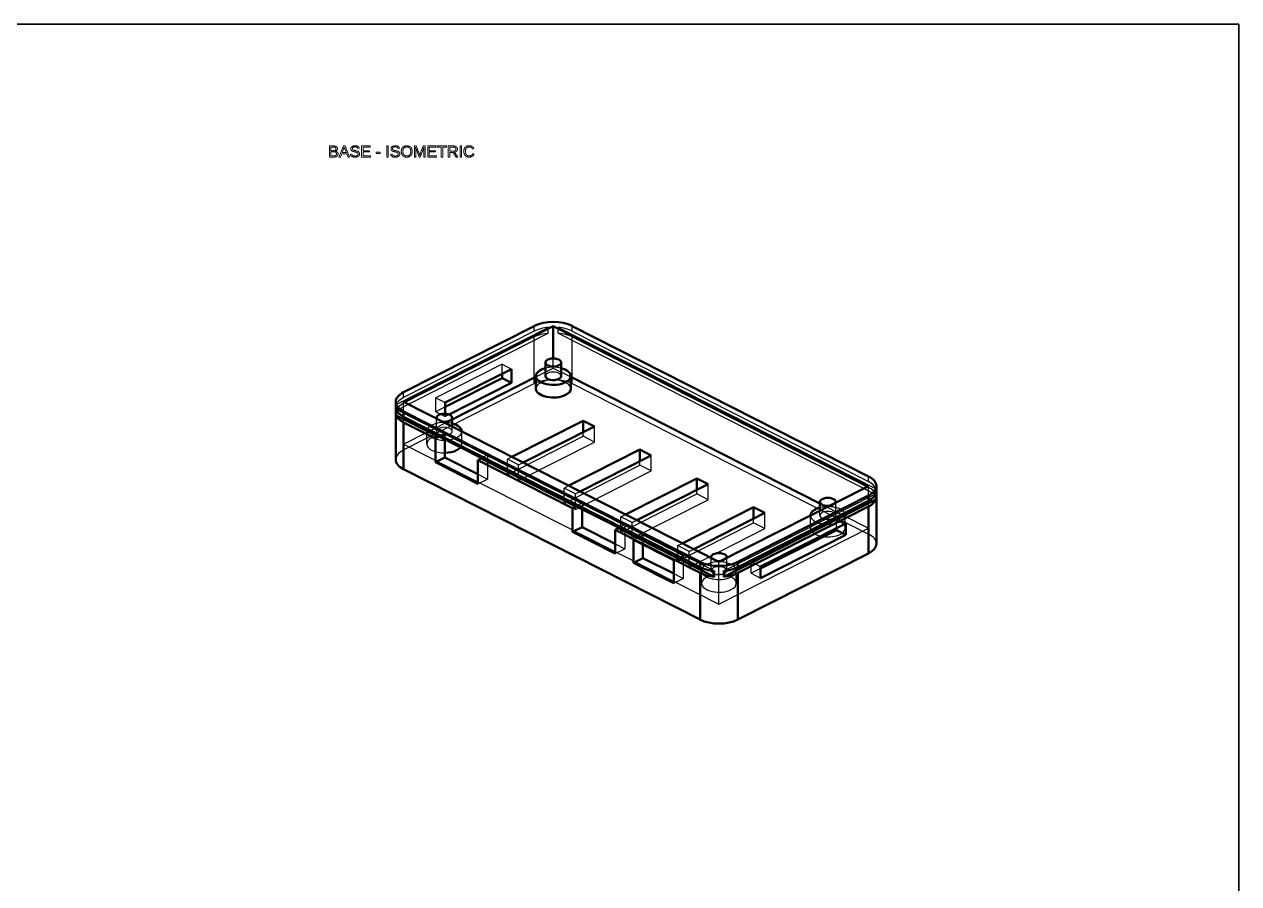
# Model space of a CAD drawing. Header units: millimetres. Extents: x 10 to 414, y 10 to 287.
# Drawn here: x 228.6 to 410, y 158.6 to 287 of the extents above; entities that cross this region are included whole.
import ezdxf

# ---------------------------------------------------------------- set-up
doc = ezdxf.new("R2010")
doc.units = ezdxf.units.MM
for name, color, linetype, lineweight in [('border', 7, 'Continuous', 35), ('dimensions', 7, 'Continuous', 13), ('hidden', 7, 'Continuous', 25), ('part', 7, 'Continuous', 50)]:
    doc.layers.add(name, color=color, linetype=linetype, lineweight=lineweight)

msp = doc.modelspace()

# ---------------------------------------------------------------- linework, layer by layer
at = {"layer": 'border'}
for p, q in [((410, 287), (10, 287)), ((410, 10), (410, 287))]:
    msp.add_line(p, q, dxfattribs=at)
at = {"layer": 'dimensions'}
for p, q in [((274.21, 268.82), (274.21, 267.17)), ((274.81, 268.82), (274.21, 268.82)), ((274.43, 268.65), (274.81, 268.65)), ((274.43, 268.12), (274.43, 268.65)), ((276.29, 268.82), (275.62, 267.17)), ((276.55, 268.82), (276.29, 268.82)), ((276.41, 268.62), (276.42, 268.66)), ((276.42, 268.66), (276.45, 268.56)), ((277.21, 267.17), (276.55, 268.82)), ((278.45, 268.43), (278.67, 268.47)), ((279.01, 268.82), (279.01, 267.17)), ((280.26, 268.82), (279.01, 268.82)), ((279.24, 268.64), (280.26, 268.64)), ((279.24, 268.11), (279.24, 268.64)), ((280.26, 268.64), (280.26, 268.82)), ((282.77, 268.82), (282.77, 267.17)), ((282.99, 268.82), (282.77, 268.82)), ((282.99, 267.17), (282.99, 268.82)), ((284.45, 268.43), (284.67, 268.47)), ((286.88, 268.82), (286.88, 267.17)), ((287.17, 268.82), (286.88, 268.82)), ((287.07, 268.63), (287.11, 268.5)), ((287.07, 268.5), (287.07, 268.63)), ((287.08, 268.28), (287.07, 268.5)), ((287.11, 268.5), (287.18, 268.3)), ((287.61, 267.68), (287.17, 268.82)), ((288.2, 268.82), (287.77, 267.68)), ((288.49, 268.82), (288.2, 268.82)), ((288.49, 267.17), (288.49, 268.82)), ((288.88, 268.82), (288.88, 267.17)), ((290.13, 268.82), (288.88, 268.82)), ((289.1, 268.64), (290.13, 268.64)), ((289.1, 268.11), (289.1, 268.64)), ((290.13, 268.64), (290.13, 268.82)), ((290.34, 268.82), (290.34, 268.64)), ((291.69, 268.82), (290.34, 268.82)), ((290.34, 268.64), (290.9, 268.64)), ((290.9, 268.64), (290.9, 267.17)), ((291.13, 268.64), (291.69, 268.64)), ((291.13, 267.17), (291.13, 268.64)), ((291.69, 268.64), (291.69, 268.82)), ((291.95, 268.82), (291.95, 267.17)), ((292.72, 268.82), (291.95, 268.82)), ((292.17, 268.65), (292.7, 268.65)), ((292.17, 268.04), (292.17, 268.65)), ((293.7, 268.82), (293.7, 267.17)), ((293.93, 268.82), (293.7, 268.82)), ((293.93, 267.17), (293.93, 268.82)), ((295.56, 268.37), (295.78, 268.44)), ((274.21, 267.17), (274.88, 267.17)), ((274.81, 268.12), (274.43, 268.12)), ((274.43, 267.95), (274.85, 267.95)), ((274.43, 267.35), (274.43, 267.95)), ((274.87, 267.35), (274.43, 267.35)), ((275.62, 267.17), (275.85, 267.17)), ((275.85, 267.17), (276.04, 267.66)), ((276.04, 267.66), (276.79, 267.66)), ((276.11, 267.83), (276.32, 268.37)), ((276.73, 267.83), (276.11, 267.83)), ((276.51, 268.38), (276.73, 267.83)), ((276.79, 267.66), (276.98, 267.17)), ((276.98, 267.17), (277.21, 267.17)), ((277.54, 267.61), (277.32, 267.57)), ((279.01, 267.17), (280.31, 267.17)), ((280.19, 268.11), (279.24, 268.11)), ((279.24, 267.93), (280.19, 267.93)), ((279.24, 267.36), (279.24, 267.93)), ((280.31, 267.36), (279.24, 267.36)), ((280.19, 267.93), (280.19, 268.11)), ((280.31, 267.17), (280.31, 267.36)), ((281.19, 267.91), (281.19, 267.72)), ((281.78, 267.91), (281.19, 267.91)), ((281.19, 267.72), (281.78, 267.72)), ((281.78, 267.72), (281.78, 267.91)), ((282.77, 267.17), (282.99, 267.17)), ((283.54, 267.61), (283.32, 267.57)), ((286.88, 267.17), (287.08, 267.17)), ((287.08, 267.17), (287.08, 268.28)), ((287.18, 268.3), (287.61, 267.17)), ((287.61, 267.17), (287.76, 267.17)), ((287.76, 267.17), (288.19, 268.3)), ((288.28, 268.28), (288.28, 267.17)), ((288.28, 267.17), (288.49, 267.17)), ((288.88, 267.17), (290.18, 267.17)), ((290.06, 268.11), (289.1, 268.11)), ((289.1, 267.93), (290.06, 267.93)), ((289.1, 267.36), (289.1, 267.93)), ((290.18, 267.36), (289.1, 267.36)), ((290.06, 267.93), (290.06, 268.11)), ((290.18, 267.17), (290.18, 267.36)), ((290.9, 267.17), (291.13, 267.17)), ((291.95, 267.17), (292.17, 267.17)), ((292.71, 268.04), (292.17, 268.04)), ((292.17, 267.86), (292.68, 267.86)), ((292.17, 267.17), (292.17, 267.86)), ((292.68, 267.86), (293.11, 267.17)), ((293.37, 267.17), (292.9, 267.89)), ((293.11, 267.17), (293.37, 267.17)), ((293.7, 267.17), (293.93, 267.17)), ((295.79, 267.59), (295.61, 267.68))]:
    msp.add_line(p, q, dxfattribs=at)
for points in [[(274.81, 268.82), (275.39, 268.82), (275.39, 268.42)], [(275.07, 268.59), (274.98, 268.65), (274.81, 268.65)], [(275.17, 268.4), (275.17, 268.53), (275.07, 268.59)], [(276.41, 268.62), (276.38, 268.53), (276.32, 268.37)], [(276.51, 268.38), (276.48, 268.46), (276.45, 268.56)], [(277.4, 268.41), (277.4, 268.62), (277.56, 268.73)], [(277.56, 268.73), (277.73, 268.85), (278.03, 268.85)], [(277.72, 268.62), (277.62, 268.55), (277.62, 268.42)], [(278.03, 268.68), (277.83, 268.68), (277.72, 268.62)], [(278.03, 268.85), (278.31, 268.85), (278.46, 268.76)], [(278.31, 268.62), (278.21, 268.68), (278.03, 268.68)], [(278.45, 268.43), (278.41, 268.56), (278.31, 268.62)], [(278.46, 268.76), (278.61, 268.68), (278.67, 268.47)], [(283.4, 268.41), (283.4, 268.62), (283.56, 268.73)], [(283.56, 268.73), (283.73, 268.85), (284.03, 268.85)], [(283.72, 268.62), (283.62, 268.55), (283.62, 268.42)], [(284.03, 268.68), (283.83, 268.68), (283.72, 268.62)], [(284.03, 268.85), (284.31, 268.85), (284.46, 268.76)], [(284.31, 268.62), (284.21, 268.68), (284.03, 268.68)], [(284.45, 268.43), (284.41, 268.56), (284.31, 268.62)], [(284.46, 268.76), (284.61, 268.68), (284.67, 268.47)], [(284.93, 268.01), (284.93, 268.4), (285.15, 268.63)], [(285.15, 268.63), (285.36, 268.85), (285.75, 268.85)], [(285.31, 268.49), (285.16, 268.32), (285.16, 268.01)], [(285.75, 268.67), (285.47, 268.67), (285.31, 268.49)], [(285.75, 268.85), (286, 268.85), (286.19, 268.75)], [(286.19, 268.49), (286.03, 268.67), (285.75, 268.67)], [(286.19, 268.75), (286.37, 268.65), (286.47, 268.46)], [(286.34, 268.01), (286.34, 268.32), (286.19, 268.49)], [(286.47, 268.46), (286.57, 268.27), (286.57, 268.01)], [(288.29, 268.63), (288.24, 268.42), (288.19, 268.3)], [(288.28, 268.28), (288.28, 268.46), (288.29, 268.63)], [(292.98, 268.57), (292.88, 268.65), (292.7, 268.65)], [(292.72, 268.82), (293, 268.82), (293.15, 268.7)], [(293.08, 268.35), (293.08, 268.49), (292.98, 268.57)], [(293.15, 268.7), (293.31, 268.58), (293.31, 268.35)], [(294.27, 268.01), (294.27, 268.4), (294.48, 268.63)], [(294.48, 268.63), (294.7, 268.85), (295.07, 268.85)], [(294.65, 268.49), (294.5, 268.31), (294.5, 268.01)], [(295.08, 268.67), (294.8, 268.67), (294.65, 268.49)], [(295.07, 268.85), (295.34, 268.85), (295.52, 268.75)], [(295.38, 268.59), (295.25, 268.67), (295.08, 268.67)], [(295.56, 268.37), (295.51, 268.51), (295.38, 268.59)], [(295.52, 268.75), (295.69, 268.64), (295.78, 268.44)], [(274.81, 268.12), (274.99, 268.12), (275.08, 268.19)], [(275.26, 267.66), (275.26, 267.95), (274.85, 267.95)], [(274.87, 267.35), (275.07, 267.35), (275.17, 267.43)], [(275.33, 267.3), (275.17, 267.17), (274.88, 267.17)], [(275.08, 268.19), (275.17, 268.26), (275.17, 268.4)], [(275.31, 268.18), (275.23, 268.08), (275.08, 268.04)], [(275.08, 268.04), (275.27, 268.02), (275.38, 267.91)], [(275.17, 267.43), (275.26, 267.51), (275.26, 267.66)], [(275.39, 268.42), (275.39, 268.28), (275.31, 268.18)], [(275.49, 267.64), (275.49, 267.42), (275.33, 267.3)], [(275.38, 267.91), (275.49, 267.8), (275.49, 267.64)], [(278.02, 267.15), (277.42, 267.15), (277.32, 267.57)], [(277.43, 268.24), (277.4, 268.32), (277.4, 268.41)], [(277.52, 268.12), (277.46, 268.17), (277.43, 268.24)], [(277.68, 268.02), (277.58, 268.07), (277.52, 268.12)], [(277.54, 267.61), (277.58, 267.46), (277.7, 267.39)], [(277.62, 268.42), (277.62, 268.34), (277.66, 268.29)], [(277.66, 268.29), (277.7, 268.24), (277.78, 268.21)], [(277.98, 267.94), (277.78, 267.98), (277.68, 268.02)], [(277.7, 267.39), (277.82, 267.32), (278.03, 267.32)], [(277.78, 268.21), (277.85, 268.17), (278.08, 268.12)], [(278.18, 267.89), (278.09, 267.91), (277.98, 267.94)], [(278.53, 267.28), (278.35, 267.15), (278.02, 267.15)], [(278.03, 267.32), (278.25, 267.32), (278.37, 267.4)], [(278.08, 268.12), (278.16, 268.11), (278.23, 268.09)], [(278.34, 267.83), (278.28, 267.87), (278.18, 267.89)], [(278.23, 268.09), (278.31, 268.07), (278.38, 268.05)], [(278.45, 267.75), (278.41, 267.8), (278.34, 267.83)], [(278.37, 267.4), (278.48, 267.47), (278.48, 267.62)], [(278.38, 268.05), (278.44, 268.02), (278.5, 267.99)], [(278.48, 267.62), (278.48, 267.7), (278.45, 267.75)], [(278.5, 267.99), (278.57, 267.95), (278.61, 267.9)], [(278.7, 267.63), (278.7, 267.4), (278.53, 267.28)], [(278.61, 267.9), (278.65, 267.85), (278.68, 267.79)], [(278.68, 267.79), (278.7, 267.72), (278.7, 267.63)], [(284.02, 267.15), (283.42, 267.15), (283.32, 267.57)], [(283.43, 268.24), (283.4, 268.32), (283.4, 268.41)], [(283.52, 268.12), (283.46, 268.17), (283.43, 268.24)], [(283.68, 268.02), (283.58, 268.07), (283.52, 268.12)], [(283.54, 267.61), (283.58, 267.46), (283.7, 267.39)], [(283.62, 268.42), (283.62, 268.34), (283.66, 268.29)], [(283.66, 268.29), (283.7, 268.24), (283.78, 268.21)], [(283.98, 267.94), (283.78, 267.98), (283.68, 268.02)], [(283.7, 267.39), (283.82, 267.32), (284.03, 267.32)], [(283.78, 268.21), (283.85, 268.17), (284.08, 268.12)], [(284.18, 267.89), (284.09, 267.91), (283.98, 267.94)], [(284.53, 267.28), (284.35, 267.15), (284.02, 267.15)], [(284.03, 267.32), (284.25, 267.32), (284.37, 267.4)], [(284.08, 268.12), (284.16, 268.11), (284.23, 268.09)], [(284.34, 267.83), (284.28, 267.87), (284.18, 267.89)], [(284.23, 268.09), (284.31, 268.07), (284.38, 268.05)], [(284.45, 267.75), (284.41, 267.8), (284.34, 267.83)], [(284.37, 267.4), (284.48, 267.47), (284.48, 267.62)], [(284.38, 268.05), (284.45, 268.02), (284.51, 267.99)], [(284.48, 267.62), (284.48, 267.7), (284.45, 267.75)], [(284.51, 267.99), (284.57, 267.95), (284.61, 267.9)], [(284.71, 267.63), (284.71, 267.4), (284.53, 267.28)], [(284.61, 267.9), (284.66, 267.85), (284.68, 267.79)], [(284.68, 267.79), (284.71, 267.72), (284.71, 267.63)], [(285.03, 267.55), (284.93, 267.75), (284.93, 268.01)], [(285.31, 267.25), (285.12, 267.36), (285.03, 267.55)], [(285.16, 268.01), (285.16, 267.7), (285.31, 267.51)], [(285.31, 267.51), (285.47, 267.33), (285.75, 267.33)], [(285.75, 267.15), (285.49, 267.15), (285.31, 267.25)], [(285.75, 267.33), (286.03, 267.33), (286.19, 267.51)], [(286.18, 267.25), (286, 267.15), (285.75, 267.15)], [(286.47, 267.55), (286.37, 267.36), (286.18, 267.25)], [(286.19, 267.51), (286.34, 267.68), (286.34, 268.01)], [(286.57, 268.01), (286.57, 267.75), (286.47, 267.55)], [(287.61, 267.68), (287.64, 267.61), (287.66, 267.53)], [(287.66, 267.53), (287.68, 267.45), (287.69, 267.42)], [(287.69, 267.42), (287.7, 267.46), (287.73, 267.56)], [(287.73, 267.56), (287.76, 267.66), (287.77, 267.68)], [(292.71, 268.04), (292.89, 268.04), (292.98, 268.12)], [(293.2, 268.04), (293.09, 267.92), (292.9, 267.89)], [(292.98, 268.12), (293.08, 268.2), (293.08, 268.35)], [(293.31, 268.35), (293.31, 268.17), (293.2, 268.04)], [(294.37, 267.55), (294.27, 267.74), (294.27, 268.01)], [(294.64, 267.25), (294.46, 267.36), (294.37, 267.55)], [(294.5, 268.01), (294.5, 267.7), (294.66, 267.52)], [(295.08, 267.15), (294.83, 267.15), (294.64, 267.25)], [(294.66, 267.52), (294.82, 267.33), (295.09, 267.33)], [(295.5, 267.26), (295.32, 267.15), (295.08, 267.15)], [(295.09, 267.33), (295.43, 267.33), (295.61, 267.68)], [(295.79, 267.59), (295.69, 267.37), (295.5, 267.26)]]:
    msp.add_open_spline(points, degree=2, dxfattribs=at)
at = {"layer": 'hidden'}
for p, q in [((284.18, 230.19), (306.89, 241.72)), ((304.8, 241.16), (304.8, 241.93)), ((306.89, 240.86), (306.89, 241.72)), ((308.36, 240.86), (308.36, 241.72)), ((355.82, 217.62), (308.36, 241.72)), ((310.45, 241.16), (310.45, 241.93)), ((284.18, 229.33), (306.89, 240.86)), ((304.8, 241.16), (285.28, 231.25)), ((304.8, 240.3), (285.28, 230.39)), ((304.8, 233.32), (304.8, 240.3)), ((308.36, 240.86), (355.82, 216.76)), ((310.45, 241.16), (354.72, 218.69)), ((310.45, 240.3), (354.72, 217.82)), ((310.45, 233.32), (310.45, 240.3)), ((299.99, 236.22), (290.09, 231.19)), ((299.99, 236.22), (301.4, 235.5)), ((299.99, 234.78), (299.99, 236.22)), ((307.63, 235.64), (307.63, 237.07)), ((305.03, 234.32), (307.63, 235.64)), ((307.63, 235.64), (310.23, 234.32)), ((285.28, 223.41), (304.8, 233.32)), ((310.45, 233.32), (354.72, 210.85)), ((285.28, 231.25), (285.28, 232.03)), ((285.28, 224.3), (285.28, 230.59)), ((285.28, 223.41), (285.28, 230.39)), ((290.09, 231.19), (291.5, 230.48)), ((290.09, 229.13), (290.09, 231.19)), ((284.18, 229.33), (284.18, 230.19)), ((331.64, 205.35), (284.18, 229.44)), ((291.5, 229.84), (290.09, 229.13)), ((290.09, 229.13), (291.5, 228.41)), ((291.5, 228.41), (291.5, 228.81)), ((292.07, 228.7), (291.5, 228.41)), ((285.28, 224.3), (292.54, 227.98)), ((290.19, 226.2), (290.19, 228.1)), ((292.54, 226.2), (292.54, 226.91)), ((313.78, 224.59), (313.78, 226.92)), ((288.76, 224.3), (288.76, 226.2)), ((290.51, 225.45), (291.43, 225.92)), ((291.43, 225.92), (297.8, 222.69)), ((291.43, 225.92), (291.43, 224.98)), ((293.96, 224.3), (293.96, 226.18)), ((300.77, 219.71), (312.08, 225.46)), ((312.08, 225.46), (312.08, 226.06)), ((313.78, 224.59), (312.08, 225.46)), ((285.28, 224.3), (332.37, 200.39)), ((302.46, 218.85), (313.78, 224.59)), ((296.88, 222.22), (297.8, 222.69)), ((297.8, 222.69), (297.8, 219.07)), ((300.77, 222.04), (301.45, 222.38)), ((302.46, 221.18), (300.77, 222.04)), ((300.77, 219.71), (300.77, 222.04)), ((302.46, 221.18), (303.14, 221.52)), ((320.57, 221.15), (320.57, 221.75)), ((322.26, 220.29), (322.26, 222.61)), ((296.38, 219.78), (297.8, 219.07)), ((302.46, 218.85), (300.77, 219.71)), ((302.46, 218.85), (302.46, 221.18)), ((309.25, 215.41), (320.57, 221.15)), ((310.95, 214.54), (322.26, 220.29)), ((322.26, 220.29), (320.57, 221.15)), ((296.38, 218.35), (297.8, 219.07)), ((309.25, 217.73), (309.93, 218.08)), ((310.95, 216.87), (309.25, 217.73)), ((309.25, 215.41), (309.25, 217.73)), ((330.75, 215.98), (330.75, 218.31)), ((354.72, 218.69), (354.72, 219.46)), ((354.72, 211.74), (354.72, 218.03)), ((354.72, 210.85), (354.72, 217.82)), ((310.95, 216.87), (311.63, 217.21)), ((310.95, 214.54), (310.95, 216.87)), ((317.74, 211.1), (329.05, 216.84)), ((319.43, 210.24), (330.75, 215.98)), ((329.05, 216.84), (329.05, 217.44)), ((330.75, 215.98), (329.05, 216.84)), ((333.11, 205.35), (355.82, 216.88)), ((355.82, 216.76), (355.82, 217.62)), ((310.95, 214.54), (309.25, 215.41)), ((311.02, 215.04), (311.94, 215.51)), ((311.94, 215.51), (318.3, 212.27)), ((311.94, 215.51), (311.94, 214.57)), ((347.46, 215.42), (354.72, 211.74)), ((347.46, 213.63), (347.46, 214.34)), ((349.81, 213.63), (349.81, 215.53)), ((317.38, 211.81), (318.3, 212.27)), ((317.74, 213.42), (318.42, 213.77)), ((319.43, 212.56), (317.74, 213.42)), ((317.74, 211.1), (317.74, 213.42)), ((318.3, 212.27), (318.3, 208.66)), ((319.43, 212.56), (320.11, 212.91)), ((319.43, 210.24), (319.43, 212.56)), ((326.22, 206.79), (337.54, 212.53)), ((349.91, 213.17), (337.18, 206.71)), ((337.54, 212.53), (337.54, 213.14)), ((339.23, 211.67), (337.54, 212.53)), ((339.23, 211.67), (339.23, 214)), ((346.04, 211.74), (346.04, 213.62)), ((349.91, 211.74), (349.91, 213.17)), ((349.91, 213.17), (351.32, 212.45)), ((351.24, 211.74), (351.24, 213.63)), ((319.43, 210.24), (317.74, 211.1)), ((319.61, 210), (321.03, 210.72)), ((321.03, 210.72), (327.04, 207.67)), ((321.03, 210.72), (321.03, 209.28)), ((327.92, 205.93), (339.23, 211.67)), ((332.37, 200.39), (354.72, 211.74)), ((316.89, 209.37), (318.3, 208.66)), ((316.89, 207.94), (318.3, 208.66)), ((326.22, 209.12), (326.9, 209.46)), ((327.92, 208.25), (326.22, 209.12)), ((326.22, 206.79), (326.22, 209.12)), ((327.92, 208.25), (328.6, 208.6)), ((325.62, 206.95), (327.04, 207.67)), ((327.92, 205.93), (326.22, 206.79)), ((327.04, 207.67), (327.04, 204.22)), ((327.92, 205.93), (327.92, 208.25)), ((331.2, 205.38), (331.2, 207.28)), ((333.55, 205.38), (333.55, 207.28)), ((329.77, 203.48), (329.77, 205.38)), ((332.37, 200.39), (332.37, 206.68)), ((334.97, 203.48), (334.97, 205.38)), ((337.18, 204.99), (337.18, 206.71)), ((337.18, 206.71), (338.6, 205.99)), ((338.6, 205.71), (337.18, 204.99)), ((337.18, 204.99), (338.6, 204.27)), ((325.62, 204.94), (327.04, 204.22)), ((325.62, 203.5), (327.04, 204.22))]:
    msp.add_line(p, q, dxfattribs=at)
for centre, major_axis, start_param, end_param in [((307.63, 239.72), (4, 0), 1.7556, 2.356194), ((307.63, 239.72), (4, 0), 0.785398, 1.385992), ((307.63, 238.86), (4, 0), 1.7556, 2.356194), ((307.63, 238.86), (4, 0), 0.785398, 1.385992), ((307.63, 234.45), (2.6, 0), 1.101876, 2.039716), ((307.63, 231.88), (-4, 0), -2.356194, -0.785398), ((307.63, 234.45), (1.18, 0), 0, 3.141593), ((307.63, 232.56), (2.6, 0), 0, 3.141593), ((288.11, 229.81), (4, 0), 2.356194, 2.956789), ((288.11, 228.95), (4, 0), 2.356194, 2.956789), ((291.36, 226.2), (2.6, 0), 1.101876, 3.141593), ((291.36, 226.2), (1.18, 0), 0, 3.141593), ((291.36, 228.22), (1.18, 0), 3.374203, 4.479779), ((291.36, 226.2), (2.6, 0), 3.141593, 4.739589), ((291.36, 224.3), (2.6, 0), 0, 3.141593), ((291.36, 226.2), (1.18, 0), 3.141593, 5.497787), ((291.36, 226.2), (2.6, 0), 4.815243, 5.497787), ((291.36, 226.2), (1.18, 0), 5.497787, 6.283185), ((291.36, 226.2), (2.6, 0), 5.497787, 6.273185), ((288.11, 221.97), (4, 0), 2.356194, 3.141593), ((291.36, 224.3), (2.6, 0), 3.141593, 4.739589), ((291.36, 224.3), (2.6, 0), 5.892578, 6.283185), ((351.89, 217.25), (4, 0), 0.184804, 0.785398), ((351.89, 216.39), (4, 0), 0.184804, 0.785398), ((348.64, 213.63), (2.6, 0), 0, 2.039716), ((348.64, 213.63), (1.18, 0), 0, 3.141593), ((348.64, 215.66), (1.18, 0), 4.944999, 5.497787), ((348.64, 215.66), (1.18, 0), 5.497787, 6.050575), ((348.64, 213.63), (2.6, 0), 3.151593, 5.497787), ((348.64, 211.74), (2.6, 0), 0, 3.141593), ((348.64, 213.63), (1.18, 0), 3.141593, 5.497787), ((348.64, 213.63), (1.18, 0), 5.497787, 6.283185), ((348.64, 213.63), (2.6, 0), 5.497787, 6.283185), ((348.64, 211.74), (2.6, 0), 3.141593, 4.280459), ((348.64, 211.74), (2.6, 0), 4.45059, 5.497787), ((348.64, 211.74), (2.6, 0), 5.497787, 6.283185), ((351.89, 209.41), (4, 0), 0, 0.785398), ((332.37, 207.4), (1.18, 0), 3.374203, 4.479779), ((332.37, 207.4), (1.18, 0), 4.944999, 5.497787), ((332.37, 207.4), (1.18, 0), 5.497787, 6.050575), ((332.37, 205.38), (2.6, 0), 0, 3.141593), ((332.37, 205.38), (2.6, 0), 3.141593, 5.497787), ((332.37, 205.38), (1.18, 0), 0, 3.141593), ((332.37, 205.38), (1.18, 0), 3.141593, 5.497787), ((332.37, 205.38), (1.18, 0), 5.497787, 6.283185), ((332.37, 205.38), (2.6, 0), 5.497787, 6.283185), ((332.37, 203.48), (2.6, 0), 0, 3.141593), ((332.37, 203.48), (2.6, 0), 3.141593, 5.497787), ((332.37, 203.48), (2.6, 0), 5.497787, 6.283185)]:
    msp.add_ellipse(centre, major_axis=major_axis, ratio=0.507673, start_param=start_param, end_param=end_param, dxfattribs=at)
at = {"layer": 'part'}
for p, q in [((285.28, 230.59), (307.63, 241.93)), ((285.28, 232.03), (304.8, 241.93)), ((307.63, 237.07), (307.63, 241.93)), ((354.72, 218.03), (307.63, 241.93)), ((310.45, 241.93), (354.72, 219.46)), ((306.45, 234.45), (306.45, 236.48)), ((308.8, 234.45), (308.8, 236.48)), ((301.4, 235.5), (291.5, 230.48)), ((299.99, 234.15), (291.5, 229.84)), ((292.54, 227.98), (305.03, 234.32)), ((299.99, 234.15), (299.99, 234.78)), ((299.99, 234.15), (301.4, 233.43)), ((301.4, 233.43), (301.4, 235.5)), ((305.03, 232.56), (305.03, 234.45)), ((310.23, 232.56), (310.23, 234.45)), ((310.23, 234.32), (347.46, 215.42)), ((301.4, 233.43), (292.07, 228.7)), ((284.11, 221.97), (284.11, 230.59)), ((332.37, 206.68), (285.28, 230.59)), ((291.5, 228.81), (291.5, 230.48)), ((284.18, 228.58), (284.18, 229.44)), ((284.18, 228.58), (290.51, 225.36)), ((285.28, 229.15), (329.55, 206.68)), ((285.28, 228.38), (285.28, 229.15)), ((285.28, 228.38), (329.55, 205.91)), ((285.28, 227.52), (290.02, 225.11)), ((285.28, 220.54), (285.28, 227.52)), ((290.19, 228.1), (290.19, 228.22)), ((292.54, 226.91), (292.54, 228.22)), ((301.45, 222.38), (312.08, 227.78)), ((303.14, 221.52), (313.78, 226.92)), ((313.78, 226.92), (312.08, 227.78)), ((312.08, 226.06), (312.08, 227.78)), ((290.02, 225.11), (290.51, 225.36)), ((290.02, 225.11), (290.02, 221.58)), ((290.51, 225.45), (296.88, 222.22)), ((290.51, 225.45), (290.51, 225.36)), ((291.43, 224.98), (291.43, 222.3)), ((293.96, 226.18), (293.96, 226.2)), ((309.93, 218.08), (320.57, 223.47)), ((322.26, 222.61), (320.57, 223.47)), ((320.57, 221.75), (320.57, 223.47)), ((290.02, 221.58), (291.43, 222.3)), ((290.02, 221.58), (296.38, 218.35)), ((291.43, 222.3), (296.38, 219.78)), ((296.38, 221.88), (296.88, 222.13)), ((296.38, 221.88), (296.38, 218.35)), ((296.38, 221.88), (310.52, 214.7)), ((296.88, 222.22), (296.88, 222.13)), ((296.88, 222.13), (311.02, 214.95)), ((311.63, 217.21), (322.26, 222.61)), ((285.28, 220.54), (329.55, 198.07)), ((318.42, 213.77), (329.05, 219.17)), ((320.11, 212.91), (330.75, 218.31)), ((330.75, 218.31), (329.05, 219.17)), ((329.05, 217.44), (329.05, 219.17)), ((332.37, 206.68), (354.72, 218.03)), ((355.89, 209.41), (355.89, 218.03)), ((333.11, 204.48), (355.82, 216.02)), ((335.2, 206.68), (354.72, 216.59)), ((354.72, 215.81), (354.72, 216.59)), ((355.82, 216.02), (355.82, 216.88)), ((310.52, 214.7), (311.02, 214.95)), ((310.52, 214.7), (310.52, 211.17)), ((311.02, 215.04), (317.38, 211.81)), ((311.02, 215.04), (311.02, 214.95)), ((311.94, 214.57), (311.94, 211.89)), ((326.9, 209.46), (337.54, 214.86)), ((354.72, 215.81), (335.2, 205.91)), ((354.72, 214.95), (335.2, 205.04)), ((339.23, 214), (337.54, 214.86)), ((337.54, 213.14), (337.54, 214.86)), ((347.46, 214.34), (347.46, 215.66)), ((349.81, 215.53), (349.81, 215.66)), ((354.72, 207.97), (354.72, 214.95)), ((328.6, 208.6), (339.23, 214)), ((351.32, 212.45), (338.6, 205.99)), ((346.04, 213.62), (346.04, 213.63)), ((351.32, 210.73), (351.32, 212.45)), ((310.52, 211.17), (311.94, 211.89)), ((310.52, 211.17), (316.89, 207.94)), ((311.94, 211.89), (316.89, 209.37)), ((316.89, 211.47), (317.38, 211.72)), ((316.89, 211.47), (316.89, 207.94)), ((316.89, 211.47), (329.55, 205.04)), ((317.38, 211.81), (317.38, 211.72)), ((317.38, 211.72), (331.64, 204.48)), ((349.91, 211.45), (338.6, 205.71)), ((351.32, 210.73), (338.6, 204.27)), ((349.91, 211.45), (349.91, 211.74)), ((349.91, 211.45), (351.32, 210.73)), ((319.61, 210), (325.62, 206.95)), ((319.61, 210), (319.61, 206.56)), ((321.03, 209.28), (321.03, 207.27)), ((319.61, 206.56), (321.03, 207.27)), ((321.03, 207.27), (325.62, 204.94)), ((325.62, 206.95), (325.62, 203.5)), ((331.2, 207.28), (331.2, 207.4)), ((333.55, 207.28), (333.55, 207.4)), ((335.2, 198.07), (354.72, 207.97)), ((319.61, 206.56), (325.62, 203.5)), ((329.55, 205.91), (329.55, 206.68)), ((329.55, 198.07), (329.55, 205.04)), ((331.64, 204.48), (331.64, 205.35)), ((333.11, 204.48), (333.11, 205.35)), ((335.2, 205.91), (335.2, 206.68)), ((335.2, 198.07), (335.2, 205.04)), ((338.6, 204.27), (338.6, 205.99))]:
    msp.add_line(p, q, dxfattribs=at)
for centre, major_axis, start_param, end_param in [((307.63, 240.5), (-4, 0), -2.356194, -0.785398), ((307.63, 236.48), (1.18, 0), 0, 3.141593), ((307.63, 236.48), (1.18, 0), 3.141593, 5.497787), ((307.63, 236.48), (1.18, 0), 5.497787, 6.283185), ((307.63, 234.45), (2.6, 0), 2.039716, 3.141593), ((307.63, 234.45), (2.6, 0), 3.141593, 5.497787), ((307.63, 234.45), (1.18, 0), 3.141593, 5.497787), ((307.63, 234.45), (1.18, 0), 5.497787, 6.283185), ((307.63, 234.45), (2.6, 0), 0, 1.101876), ((307.63, 234.45), (2.6, 0), 5.497787, 6.283185), ((307.63, 232.56), (2.6, 0), 3.141593, 5.497787), ((307.63, 232.56), (2.6, 0), 5.497787, 6.283185), ((288.11, 230.59), (4, 0), 2.356194, 3.141593), ((288.11, 230.59), (4, 0), 3.141593, 3.926991), ((288.11, 229.81), (4, 0), 3.326397, 3.926991), ((288.11, 228.95), (4, 0), 3.326397, 3.926991), ((291.36, 228.22), (1.18, 0), 0, 3.141593), ((291.36, 228.22), (1.18, 0), 3.141593, 3.374203), ((291.36, 228.22), (1.18, 0), 4.479779, 5.497787), ((291.36, 228.22), (1.18, 0), 5.497787, 6.283185), ((291.36, 226.2), (2.6, 0), 0, 1.101876), ((291.36, 226.2), (2.6, 0), 6.273185, 6.283185), ((291.36, 226.2), (2.6, 0), 4.739589, 4.815243), ((291.36, 224.3), (2.6, 0), 4.739589, 5.497787), ((291.36, 224.3), (2.6, 0), 5.497787, 5.892578), ((288.11, 221.97), (4, 0), 3.141593, 3.926991), ((351.89, 218.03), (4, 0), 0, 0.785398), ((351.89, 218.03), (4, 0), 5.497787, 6.283185), ((348.64, 215.66), (1.18, 0), 0, 3.141593), ((351.89, 217.25), (4, 0), 5.497787, 6.098381), ((351.89, 216.39), (4, 0), 5.497787, 6.098381), ((348.64, 213.63), (2.6, 0), 2.039716, 3.141593), ((348.64, 215.66), (1.18, 0), 3.141593, 4.944999), ((348.64, 215.66), (1.18, 0), 6.050575, 6.283185), ((348.64, 213.63), (2.6, 0), 3.141593, 3.151593), ((348.64, 211.74), (2.6, 0), 4.280459, 4.45059), ((351.89, 209.41), (4, 0), 5.497787, 6.283185), ((332.37, 207.4), (1.18, 0), 0, 3.141593), ((332.37, 207.4), (1.18, 0), 3.141593, 3.374203), ((332.37, 207.4), (1.18, 0), 4.479779, 4.944999), ((332.37, 207.4), (1.18, 0), 6.050575, 6.283185), ((332.37, 208.12), (-4, 0), -5.497787, -3.926991), ((332.37, 207.34), (4, 0), 3.926991, 4.527585), ((332.37, 206.48), (4, 0), 3.926991, 4.527585), ((332.37, 207.34), (4, 0), 4.897193, 5.497787), ((332.37, 206.48), (4, 0), 4.897193, 5.497787), ((332.37, 199.5), (-4, 0), -5.497787, -3.926991)]:
    msp.add_ellipse(centre, major_axis=major_axis, ratio=0.507673, start_param=start_param, end_param=end_param, dxfattribs=at)

doc.saveas('drawing.dxf')
